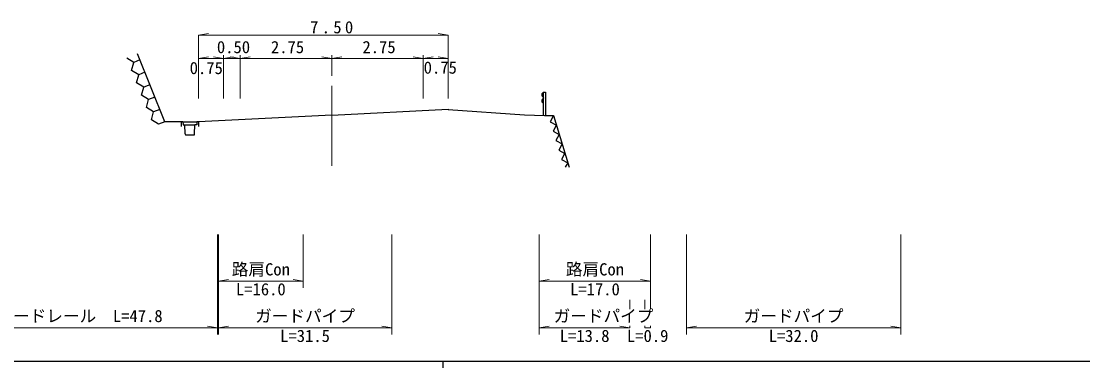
# Model space of a CAD drawing. Units: millimetres, scale not verified, with parts at other scales. Extents: x 40000 to 680000, y 20000 to 380000.
# Drawn here: x 204648 to 364186, y 204000 to 256000 of the extents above; entities that cross this region are included whole.
import ezdxf
from ezdxf.enums import TextEntityAlignment as Align

# ---------------------------------------------------------------- set-up
doc = ezdxf.new("R2010")
doc.units = ezdxf.units.MM
doc.header["$LTSCALE"] = 1000
doc.linetypes.add('CHAIN', pattern=[18.5, 12, -1.5, 3.5, -1.5])
for name, color, linetype, lineweight in [('M-BGD', 7, 'Continuous', 25), ('M-BMK', 2, 'CHAIN', 13), ('M-STR-HTXT', 7, 'Continuous', 13), ('M-TTL-BAND', 7, 'Continuous', 25)]:
    doc.layers.add(name, color=color, linetype=linetype, lineweight=lineweight)
doc.styles.add('ＭＳ ゴシック', font='')
doc.styles.get('ＭＳ ゴシック').set_extended_font_data('MS Gothic')

msp = doc.modelspace()

# ---------------------------------------------------------------- linework, layer by layer
at = {"layer": 'M-BGD'}
for p, q in [((226208, 240911), (222123, 251124)), ((222494, 250196), (221566, 249825)), ((223237, 248339), (222308, 247968)), ((223980, 246482), (223051, 246111)), ((224722, 244625), (223794, 244254)), ((283158, 245341), (282908, 245091)), ((282908, 245091), (282908, 244841)), ((282908, 244841), (283158, 244491)), ((283158, 244491), (282908, 244141)), ((282908, 244141), (282908, 243891)), ((283158, 241841), (283158, 245341)), ((283158, 245341), (283458, 245341)), ((283458, 245341), (283458, 241841)), ((225465, 242768), (224537, 242397)), ((251308, 241911), (268808, 242786)), ((268808, 242786), (268815, 242781)), ((268808, 242781), (268815, 242781)), ((268815, 242781), (280308, 241941)), ((282908, 243891), (283158, 243641)), ((226208, 240911), (225280, 240540)), ((228708, 240911), (226208, 240911)), ((228708, 240911), (228708, 240211)), ((228958, 240911), (228708, 240911)), ((228958, 240911), (228983, 240436)), ((228958, 240911), (231058, 240911)), ((231058, 240911), (231033, 240436)), ((231308, 240911), (231058, 240911)), ((251308, 241911), (231308, 240911)), ((231308, 240911), (231308, 240211)), ((280308, 241941), (283308, 241841)), ((283308, 241841), (284658, 241841)), ((284655, 241851), (284152, 240918)), ((284152, 240918), (285086, 240415)), ((284658, 241841), (286983, 234090)), ((228983, 240436), (229258, 240436)), ((229303, 239081), (229258, 240436)), ((229258, 240436), (230758, 240436)), ((230713, 239081), (230758, 240436)), ((231033, 240436), (230758, 240436)), ((285080, 240435), (284577, 239501)), ((284577, 239501), (285511, 238998)), ((229453, 238936), (230563, 238936)), ((285505, 239019), (285002, 238085)), ((285002, 238085), (285936, 237582)), ((285930, 237602), (285427, 236668)), ((285427, 236668), (286361, 236165)), ((286355, 236186), (285852, 235252)), ((285852, 235252), (286786, 234749)), ((286780, 234769), (286414, 234090))]:
    msp.add_line(p, q, dxfattribs=at)
msp.add_lwpolyline([(225280, 240540), (224212, 241190), (224537, 242397), (223469, 243047), (223794, 244254), (222726, 244904), (223051, 246111), (221983, 246761), (222308, 247968), (221241, 248618), (221566, 249825), (220498, 250475)], dxfattribs=at)
for centre, start, end in [((229453, 239086), 181.90956, 270), ((230563, 239086), 270, 358.09044)]:
    msp.add_arc(centre, 150, start, end, dxfattribs=at)
at = {"layer": 'M-BMK'}
msp.add_line((251308, 234319), (251308, 250911), dxfattribs=at)
at = {"layer": 'M-STR-HTXT'}
for p, q in [((231308, 253911), (232808, 254161)), ((231308, 244411), (231308, 253911)), ((231308, 253911), (268808, 253911)), ((268808, 253911), (267308, 254161)), ((268808, 244411), (268808, 253911)), ((231308, 250411), (232808, 250661)), ((235058, 250411), (233558, 250661)), ((235058, 244411), (235058, 250911)), ((235058, 250411), (236558, 250661)), ((237558, 250411), (236058, 250661)), ((237558, 244411), (237558, 250911)), ((237558, 250411), (239058, 250661)), ((251308, 250411), (249808, 250661)), ((251308, 250411), (252808, 250661)), ((265058, 250411), (263558, 250661)), ((265058, 244411), (265058, 250911)), ((265058, 250411), (266558, 250661)), ((268808, 250411), (267308, 250661)), ((231308, 250411), (235058, 250411)), ((235058, 250411), (237558, 250411)), ((237558, 250411), (251308, 250411)), ((265058, 250411), (251308, 250411)), ((268808, 250411), (265058, 250411)), ((234122, 209000), (234122, 224000)), ((234279, 209000), (234279, 224000)), ((247035, 216000), (247035, 224000)), ((260323, 209000), (260323, 224000)), ((282513, 209000), (282513, 224000)), ((299231, 212800), (299231, 224000)), ((304625, 209000), (304625, 224000)), ((336824, 209000), (336824, 224000)), ((234279, 217000), (235779, 217250)), ((234279, 217000), (247035, 217000)), ((247035, 217000), (245535, 217250)), ((282513, 217000), (284013, 217250)), ((282513, 217000), (299231, 217000)), ((299231, 217000), (297731, 217250)), ((296129, 212800), (296129, 214200)), ((298362, 212800), (298362, 214200)), ((192698, 210000), (234122, 210000)), ((234122, 210000), (232622, 210250)), ((234279, 210000), (235779, 210250)), ((234279, 210000), (260323, 210000)), ((260323, 210000), (258823, 210250)), ((282513, 210000), (284013, 210250)), ((282513, 210000), (296129, 210000)), ((296129, 210000), (294629, 210250)), ((296129, 210000), (296129, 210300)), ((298362, 210000), (298362, 210300)), ((298362, 210000), (299231, 210000)), ((299231, 210000), (299231, 210300)), ((304625, 210000), (306125, 210250)), ((304625, 210000), (336824, 210000)), ((336824, 210000), (335324, 210250))]:
    msp.add_line(p, q, dxfattribs=at)
at = {"layer": 'M-TTL-BAND'}
for p, q in [((40000, 205000), (579000, 205000)), ((268000, 205000), (268000, 204000))]:
    msp.add_line(p, q, dxfattribs=at)

# ---------------------------------------------------------------- texts
at = {"layer": 'M-STR-HTXT', "style": 'ＭＳ ゴシック'}
for s, p in [('0.50', (236549, 250660)), ('2.75', (244674, 250660)), ('2.75', (258424, 250660)), ('0.75', (232459, 247520)), ('0.75', (267624, 247584)), ('路肩Con', (240657, 217300)), ('路肩Con', (290872, 217300)), ('ガードレール\u3000L=47.8', (213410, 210300)), ('ガードパイプ', (247301, 210300)), ('ガードパイプ', (292158, 210300)), ('ガードパイプ', (320724, 210300))]:
    msp.add_text(s, height=1833, dxfattribs=at).set_placement(p, align=Align.BOTTOM_CENTER)
for s, p in [('L=16.0', (240657, 216700)), ('L=17.0', (290872, 216700)), ('L=31.5', (247301, 209700)), ('L=13.8', (289321, 209700)), ('L=0.9', (298797, 209700)), ('L=32.0', (320724, 209700))]:
    msp.add_text(s, height=1833, dxfattribs=at).set_placement(p, align=Align.TOP_CENTER)
at = {"layer": 'M-STR-HTXT', "insert": (251549, 254160), "char_height": 1833, "attachment_point": 8, "style": 'ＭＳ ゴシック'}
msp.add_mtext('\\T1.4;7.50', dxfattribs=at)

doc.saveas('drawing.dxf')
